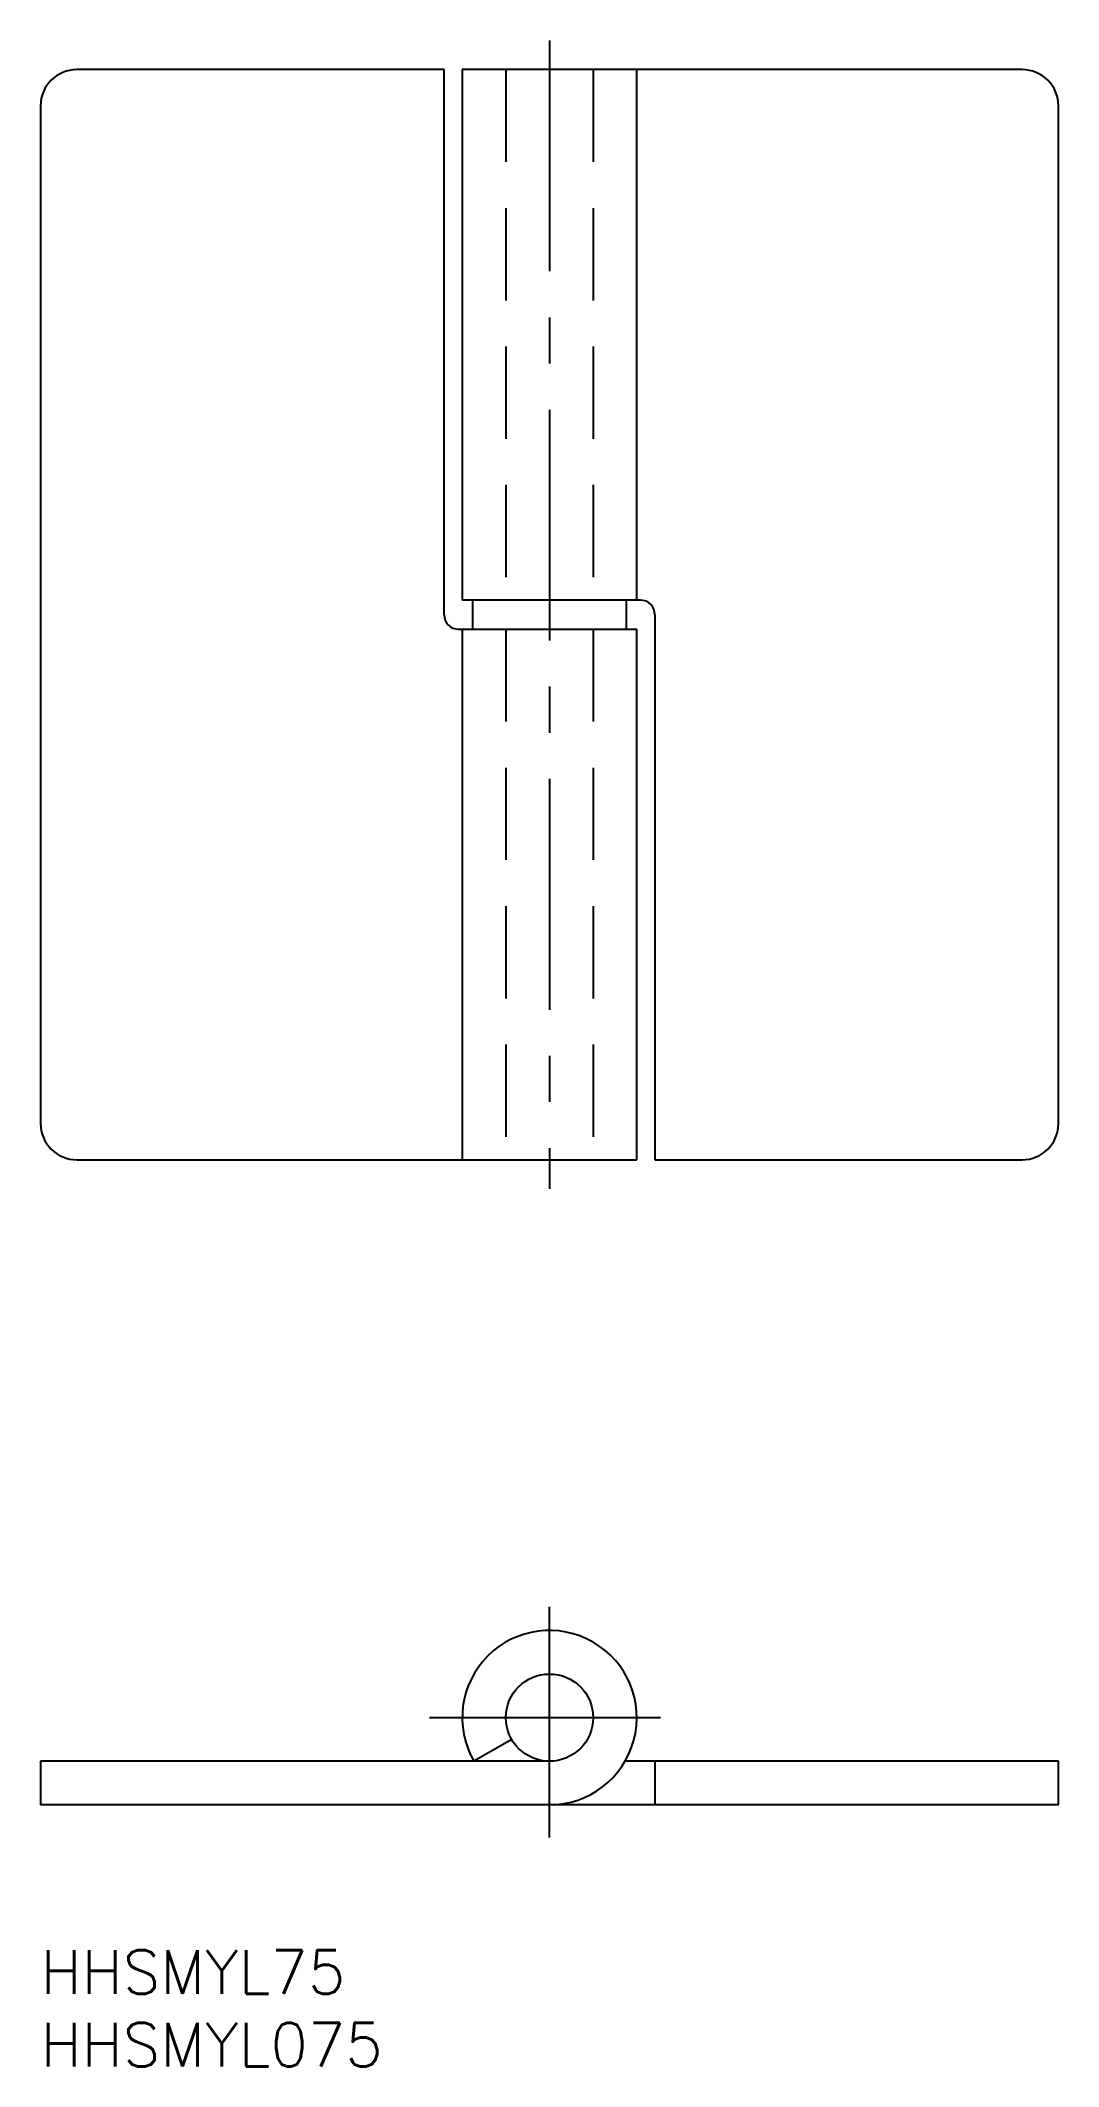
# Model space of a CAD drawing. Extents: x 0 to 70, y -8 to 131.
import ezdxf

# ---------------------------------------------------------------- set-up
doc = ezdxf.new("R2010")
doc.units = 0
doc.header["$LTSCALE"] = 0.5
doc.linetypes.add('CENTER', pattern=[50.8, 31.75, -6.35, 6.35, -6.35])
doc.linetypes.add('DASHED', pattern=[19.05, 12.7, -6.35])
for name, color, linetype in [('MSM_CENTER', 1, 'CENTER'), ('MSM_CONTINUOUS', 7, 'CONTINUOUS'), ('MSM_DASHED', 4, 'DASHED'), ('MSM_PART_NUMBER', 7, 'CONTINUOUS')]:
    doc.layers.add(name, color=color, linetype=linetype)
doc.styles.get("Standard").update_dxf_attribs({"font": 'txt.shx', "height": 3, "bigfont": 'bigfont.shx'})

# ---------------------------------------------------------------- blocks, each defined once
blk = doc.blocks.new('*U4')
at = {"layer": 'MSM_PART_NUMBER'}
blk.add_text('HHSMYL75', height=3, dxfattribs=at).set_placement((0, -3))
blk = doc.blocks.new('*U5')
at = {"layer": 'MSM_PART_NUMBER'}
blk.add_text('HHSMYL075', height=3, dxfattribs=at).set_placement((0, -8))

msp = doc.modelspace()

# ---------------------------------------------------------------- linework, layer by layer
at = {"layer": 'MSM_CENTER'}
for p, q in [((35, 131.38), (35, 52.38)), ((35, 7.75), (35, 24.25)), ((26.75, 16), (43.25, 16))]:
    msp.add_line(p, q, dxfattribs=at)
at = {"layer": 'MSM_CONTINUOUS'}
for p, q in [((27.75, 129.38), (2.5, 129.38)), ((27.75, 91.88), (27.75, 129.38)), ((29, 129.38), (29, 92.88)), ((67.5, 129.38), (29, 129.38)), ((41, 92.88), (41, 129.38)), ((0, 126.88), (0, 56.88)), ((70, 56.88), (70, 126.88)), ((41.25, 92.88), (29, 92.88)), ((29.7, 92.88), (29.7, 90.88)), ((40.3, 90.88), (40.3, 92.88)), ((28.75, 90.88), (41, 90.88)), ((29, 90.88), (29, 54.38)), ((41, 54.38), (41, 90.88)), ((42.25, 91.88), (42.25, 54.38)), ((2.5, 54.38), (41, 54.38)), ((42.25, 54.38), (67.5, 54.38)), ((32.4, 14.5), (29.8, 13)), ((35, 13), (0, 13)), ((0, 13), (0, 10)), ((70, 13), (40.2, 13)), ((42.25, 13), (42.25, 10)), ((70, 10), (70, 13)), ((70, 10), (0, 10))]:
    msp.add_line(p, q, dxfattribs=at)
msp.add_circle((35, 16), 3, dxfattribs=at)
for centre, radius, start, end in [((2.5, 126.88), 2.5, 90, 180), ((67.5, 126.88), 2.5, 0, 90), ((41.25, 91.88), 1, 0, 90), ((28.75, 91.88), 1, 180, 270), ((2.5, 56.88), 2.5, 180, 270), ((67.5, 56.88), 2.5, 270, 0), ((35, 16), 6, 270, 210)]:
    msp.add_arc(centre, radius, start, end, dxfattribs=at)
at = {"layer": 'MSM_DASHED'}
for p, q in [((32, 129.38), (32, 92.88)), ((38, 129.38), (38, 92.88)), ((32, 90.88), (32, 54.38)), ((38, 90.88), (38, 54.38))]:
    msp.add_line(p, q, dxfattribs=at)

# ---------------------------------------------------------------- block references
at = {"layer": 'MSM_CONTINUOUS'}
for name in ['*U4', '*U5']:
    msp.add_blockref(name, (0, 0), dxfattribs=at)

doc.saveas('drawing.dxf')
